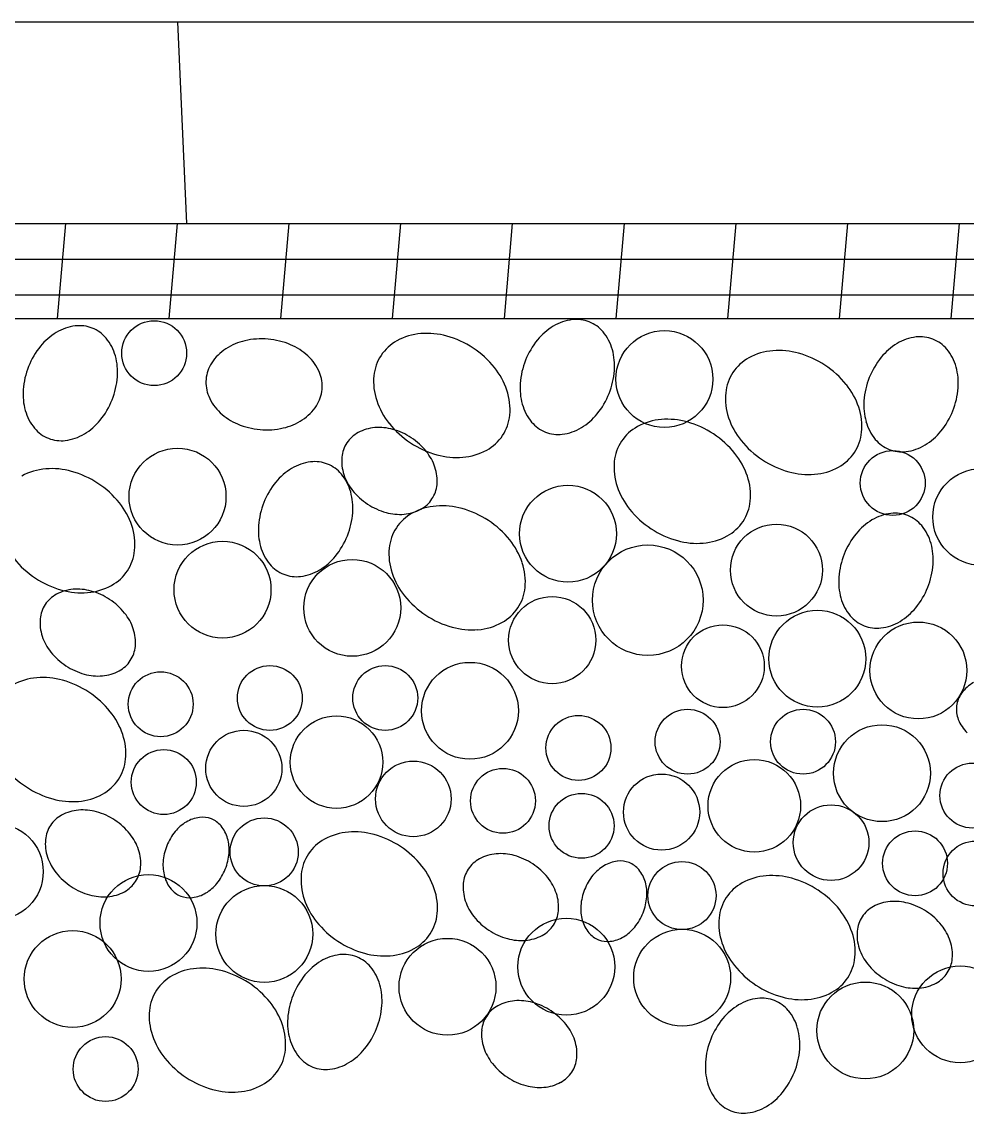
# Paper-space layout 'ESC' of a CAD drawing. Header units: feet, sheet in inches. Extents: x -1.2 to 33.8, y 0.1 to 22.9.
# Drawn here: x 22.398 to 22.954, y 5.579 to 6.221 of the extents above; entities that cross this region are included whole.
import ezdxf

# ---------------------------------------------------------------- set-up
doc = ezdxf.new("R2010")
doc.units = ezdxf.units.FT
doc.header["$MEASUREMENT"] = 0
doc.layers.add('TBLK', color=7, linetype='Continuous')

# ---------------------------------------------------------------- blocks, each defined once
blk = doc.blocks.new('ESC DET')
at = {"layer": 'TBLK'}
for p, q in [((21.99856, 6.72942), (25.48778, 6.72942)), ((24.14771, 6.61079), (24.14239, 6.72942)), ((21.97491, 6.61079), (25.51142, 6.61079)), ((24.07156, 6.55496), (24.07644, 6.61079)), ((24.13723, 6.55496), (24.14212, 6.61079)), ((24.2029, 6.55496), (24.20779, 6.61079)), ((24.26858, 6.55496), (24.27346, 6.61079)), ((24.33425, 6.55496), (24.33913, 6.61079)), ((24.39992, 6.55496), (24.40481, 6.61079)), ((24.4656, 6.55496), (24.47048, 6.61079)), ((24.53127, 6.55496), (24.53615, 6.61079)), ((24.59694, 6.55496), (24.60183, 6.61079)), ((21.97122, 6.58985), (25.51512, 6.58985)), ((21.96752, 6.56891), (25.51881, 6.56891)), ((21.96506, 6.55496), (25.52128, 6.55496))]:
    blk.add_line(p, q, dxfattribs=at)
for centre, radius in [((24.12845, 6.53454), 0.01908), ((24.42831, 6.51931), 0.02848), ((24.14217, 6.45019), 0.02848), ((24.56251, 6.45818), 0.01908), ((24.61455, 6.43818), 0.02848), ((24.37163, 6.42835), 0.02848), ((24.49416, 6.40697), 0.02703), ((24.16862, 6.39544), 0.02848), ((24.41857, 6.38926), 0.03251), ((24.24483, 6.38473), 0.02848), ((24.36237, 6.36579), 0.02563), ((24.51817, 6.35484), 0.02848), ((24.46271, 6.35044), 0.02433), ((24.57758, 6.34792), 0.02848), ((24.19642, 6.33174), 0.01908), ((24.26425, 6.33174), 0.01908), ((24.31403, 6.32423), 0.02848), ((24.13226, 6.32807), 0.01908), ((24.44196, 6.30603), 0.01908), ((24.50979, 6.30603), 0.01908), ((24.23562, 6.29404), 0.0272), ((24.3778, 6.30237), 0.01908), ((24.18111, 6.29035), 0.02239), ((24.55619, 6.28749), 0.02848), ((24.13409, 6.28228), 0.01908), ((24.28075, 6.27238), 0.02224), ((24.48116, 6.26834), 0.0272), ((24.60931, 6.27433), 0.01908), ((24.33344, 6.27124), 0.01908), ((24.42665, 6.26464), 0.02239), ((24.37963, 6.25657), 0.01908), ((24.52629, 6.24667), 0.02224), ((24.1931, 6.24119), 0.02001), ((24.03475, 6.2296), 0.02848), ((24.57561, 6.2345), 0.01908), ((24.61114, 6.22853), 0.01908), ((24.43864, 6.21549), 0.02001), ((24.1251, 6.19939), 0.02848), ((24.19319, 6.19294), 0.02848), ((24.37065, 6.17368), 0.02848), ((24.08051, 6.16649), 0.02848), ((24.43873, 6.16723), 0.02848), ((24.30084, 6.1619), 0.02848), ((24.60216, 6.14564), 0.02848), ((24.54638, 6.13619), 0.02848), ((24.09992, 6.1135), 0.01908)]:
    blk.add_circle(centre, radius, dxfattribs=at)
for centre, radius, start, end in [((24.37763, 6.52619), 0.02828, 96.96679, 121.15007), ((24.37665, 6.53414), 0.02026, 68.31172, 96.96679), ((24.08553, 6.52249), 0.02828, 96.96679, 121.15007), ((24.08456, 6.53045), 0.02026, 68.31172, 96.96679), ((24.08456, 6.53045), 0.02026, 39.65665, 68.31172), ((24.38155, 6.51969), 0.03587, 121.15007, 140.88107), ((24.37665, 6.53414), 0.02026, 39.65665, 68.31172), ((24.08946, 6.516), 0.03587, 121.15007, 140.88107), ((24.07839, 6.52534), 0.02828, 15.47337, 39.65665), ((24.18958, 6.5078), 0.03496, 102.89031, 122.94106), ((24.19153, 6.49924), 0.04374, 84.98313, 102.89031), ((24.19153, 6.49924), 0.04374, 67.07595, 84.98313), ((24.28372, 6.51876), 0.02628, 118.62461, 146.59168), ((24.28803, 6.51086), 0.03529, 94.5496, 118.62461), ((24.2887, 6.50247), 0.0437, 74.49886, 94.5496), ((24.28577, 6.4919), 0.05467, 56.59168, 74.49886), ((24.3893, 6.51339), 0.04586, 140.88107, 158.31172), ((24.37048, 6.52903), 0.02828, 15.47337, 39.65665), ((24.57965, 6.51599), 0.02828, 96.96679, 121.15007), ((24.57868, 6.52395), 0.02026, 68.31172, 96.96679), ((24.57868, 6.52395), 0.02026, 39.65665, 68.31172), ((24.09721, 6.50969), 0.04586, 140.88107, 158.31172), ((24.18592, 6.51344), 0.02823, 122.94106, 147.01606), ((24.19495, 6.50732), 0.03496, 47.02521, 67.07595), ((24.28577, 6.4919), 0.05467, 38.6845, 56.59168), ((24.36317, 6.527), 0.03587, 355.74236, 15.47337), ((24.49483, 6.50083), 0.03529, 94.5496, 118.62461), ((24.49549, 6.49245), 0.0437, 74.49886, 94.5496), ((24.49256, 6.48187), 0.05467, 56.59168, 74.49886), ((24.58358, 6.5095), 0.03587, 121.15007, 140.88107), ((24.57251, 6.51883), 0.02828, 15.47337, 39.65665), ((24.07108, 6.52331), 0.03587, 355.74236, 15.47337), ((24.17988, 6.51736), 0.02103, 147.01606, 174.98313), ((24.19954, 6.51225), 0.02823, 22.9502, 47.02521), ((24.28372, 6.51876), 0.02628, 146.59168, 174.55875), ((24.3893, 6.51339), 0.04586, 158.31172, 175.74236), ((24.49051, 6.50873), 0.02628, 118.62461, 146.59168), ((24.59133, 6.50319), 0.04586, 140.88107, 158.31172), ((24.09721, 6.50969), 0.04586, 158.31172, 175.74236), ((24.20617, 6.51506), 0.02103, 354.98313, 22.9502), ((24.29433, 6.49875), 0.0437, 18.63376, 38.6845), ((24.3532, 6.52774), 0.04586, 338.31172, 355.74236), ((24.49051, 6.50873), 0.02628, 146.59168, 174.55875), ((24.49256, 6.48187), 0.05467, 38.6845, 56.59168), ((24.56519, 6.51681), 0.03587, 355.74236, 15.47337), ((24.06111, 6.52405), 0.04586, 338.31172, 355.74236), ((24.17988, 6.51736), 0.02103, 174.98313, 202.9502), ((24.29268, 6.5179), 0.03529, 174.55875, 198.63376), ((24.37934, 6.51413), 0.03587, 175.74236, 195.47337), ((24.50113, 6.48873), 0.0437, 18.63376, 38.6845), ((24.59133, 6.50319), 0.04586, 158.31172, 175.74236), ((24.08725, 6.51044), 0.03587, 175.74236, 195.47337), ((24.18651, 6.52017), 0.02823, 202.9502, 227.02521), ((24.20617, 6.51506), 0.02103, 327.01606, 354.98313), ((24.30231, 6.50144), 0.03529, 354.55875, 18.63376), ((24.3532, 6.52774), 0.04586, 320.88107, 338.31172), ((24.49947, 6.50788), 0.03529, 174.55875, 198.63376), ((24.55523, 6.51755), 0.04586, 338.31172, 355.74236), ((24.06111, 6.52405), 0.04586, 320.88107, 338.31172), ((24.20013, 6.51898), 0.02823, 302.94106, 327.01606), ((24.30065, 6.52059), 0.0437, 198.63376, 218.6845), ((24.37203, 6.5121), 0.02828, 195.47337, 219.65665), ((24.5091, 6.49142), 0.03529, 354.55875, 18.63376), ((24.58137, 6.50393), 0.03587, 175.74236, 195.47337), ((24.07993, 6.50841), 0.02828, 195.47337, 219.65665), ((24.19109, 6.5251), 0.03496, 227.02521, 247.07595), ((24.31127, 6.50059), 0.02628, 326.59168, 354.55875), ((24.36096, 6.52144), 0.03587, 301.15007, 320.88107), ((24.50745, 6.51057), 0.0437, 198.63376, 218.6845), ((24.55523, 6.51755), 0.04586, 320.88107, 338.31172), ((24.07376, 6.5033), 0.02026, 219.65665, 248.31172), ((24.06886, 6.51775), 0.03587, 301.15007, 320.88107), ((24.19451, 6.53318), 0.04374, 247.07595, 264.98313), ((24.19451, 6.53318), 0.04374, 264.98313, 282.89031), ((24.19647, 6.52462), 0.03496, 282.89031, 302.94106), ((24.26009, 6.46611), 0.0247, 94.5496, 118.62461), ((24.26056, 6.46024), 0.03059, 74.49886, 94.5496), ((24.30922, 6.52745), 0.05467, 218.6845, 236.59168), ((24.2585, 6.45284), 0.03827, 56.59168, 74.49886), ((24.36585, 6.50699), 0.02026, 219.65665, 248.31172), ((24.36488, 6.51494), 0.02828, 276.96679, 301.15007), ((24.42504, 6.46826), 0.02628, 118.62461, 146.59168), ((24.42935, 6.46036), 0.03529, 94.5496, 118.62461), ((24.43002, 6.45197), 0.0437, 74.49886, 94.5496), ((24.42709, 6.4414), 0.05467, 56.59168, 74.49886), ((24.57405, 6.50191), 0.02828, 195.47337, 219.65665), ((24.07376, 6.5033), 0.02026, 248.31172, 276.96679), ((24.07279, 6.51125), 0.02828, 276.96679, 301.15007), ((24.25707, 6.47164), 0.0184, 118.62461, 146.59168), ((24.2585, 6.45284), 0.03827, 38.6845, 56.59168), ((24.31127, 6.50059), 0.02628, 298.62461, 326.59168), ((24.36585, 6.50699), 0.02026, 248.31172, 276.96679), ((24.42709, 6.4414), 0.05467, 38.6845, 56.59168), ((24.51601, 6.51743), 0.05467, 218.6845, 236.59168), ((24.51806, 6.49056), 0.02628, 326.59168, 354.55875), ((24.56788, 6.49679), 0.02026, 219.65665, 248.31172), ((24.56298, 6.51124), 0.03587, 301.15007, 320.88107), ((24.25707, 6.47164), 0.0184, 146.59168, 174.55875), ((24.30922, 6.52745), 0.05467, 236.59168, 254.49886), ((24.2645, 6.45764), 0.03059, 18.63376, 38.6845), ((24.30695, 6.50849), 0.03529, 274.5496, 298.62461), ((24.42504, 6.46826), 0.02628, 146.59168, 174.55875), ((24.56788, 6.49679), 0.02026, 248.31172, 276.96679), ((24.56691, 6.50475), 0.02828, 276.96679, 301.15007), ((24.22382, 6.44254), 0.02828, 96.96679, 121.15007), ((24.22285, 6.45049), 0.02026, 68.31172, 96.96679), ((24.26334, 6.47104), 0.0247, 174.55875, 198.63376), ((24.30629, 6.51688), 0.0437, 254.49886, 274.5496), ((24.434, 6.46741), 0.03529, 174.55875, 198.63376), ((24.43566, 6.44826), 0.0437, 18.63376, 38.6845), ((24.51601, 6.51743), 0.05467, 236.59168, 254.49886), ((24.51806, 6.49056), 0.02628, 298.62461, 326.59168), ((24.06757, 6.4313), 0.03529, 94.5496, 118.62461), ((24.06823, 6.42292), 0.0437, 74.49886, 94.5496), ((24.0653, 6.41234), 0.05467, 56.59168, 74.49886), ((24.22774, 6.43604), 0.03587, 121.15007, 140.88107), ((24.22285, 6.45049), 0.02026, 39.65665, 68.31172), ((24.27008, 6.45952), 0.0247, 354.55875, 18.63376), ((24.51308, 6.50685), 0.0437, 254.49886, 274.5496), ((24.51375, 6.49847), 0.03529, 274.5496, 298.62461), ((24.0653, 6.41234), 0.05467, 38.6845, 56.59168), ((24.2355, 6.42974), 0.04586, 140.88107, 158.31172), ((24.21667, 6.44538), 0.02828, 15.47337, 39.65665), ((24.26892, 6.47293), 0.03059, 198.63376, 218.6845), ((24.44363, 6.45094), 0.03529, 354.55875, 18.63376), ((24.20936, 6.44335), 0.03587, 355.74236, 15.47337), ((24.27492, 6.47773), 0.03827, 218.6845, 236.59168), ((24.27635, 6.45892), 0.0184, 326.59168, 354.55875), ((24.44197, 6.47009), 0.0437, 198.63376, 218.6845), ((24.07387, 6.4192), 0.0437, 18.63376, 38.6845), ((24.2355, 6.42974), 0.04586, 158.31172, 175.74236), ((24.27492, 6.47773), 0.03827, 236.59168, 254.49886), ((24.29703, 6.40947), 0.03529, 94.5496, 118.62461), ((24.27635, 6.45892), 0.0184, 298.62461, 326.59168), ((24.2977, 6.40108), 0.0437, 74.49886, 94.5496), ((24.45259, 6.45009), 0.02628, 326.59168, 354.55875), ((24.1994, 6.4441), 0.04586, 338.31172, 355.74236), ((24.27287, 6.47032), 0.03059, 254.49886, 274.5496), ((24.29272, 6.41737), 0.02628, 118.62461, 146.59168), ((24.27333, 6.46445), 0.0247, 274.5496, 298.62461), ((24.29476, 6.39051), 0.05467, 56.59168, 74.49886), ((24.45054, 6.47695), 0.05467, 218.6845, 236.59168), ((24.56491, 6.41223), 0.02828, 96.96679, 121.15007), ((24.56393, 6.42018), 0.02026, 68.31172, 96.96679), ((24.56393, 6.42018), 0.02026, 39.65665, 68.31172), ((24.08184, 6.42189), 0.03529, 354.55875, 18.63376), ((24.22553, 6.43048), 0.03587, 175.74236, 195.47337), ((24.29272, 6.41737), 0.02628, 146.59168, 174.55875), ((24.29476, 6.39051), 0.05467, 38.6845, 56.59168), ((24.45259, 6.45009), 0.02628, 298.62461, 326.59168), ((24.56883, 6.40573), 0.03587, 121.15007, 140.88107), ((24.55776, 6.41507), 0.02828, 15.47337, 39.65665), ((24.1994, 6.4441), 0.04586, 320.88107, 338.31172), ((24.45054, 6.47695), 0.05467, 236.59168, 254.49886), ((24.44828, 6.45799), 0.03529, 274.5496, 298.62461), ((24.57658, 6.39943), 0.04586, 140.88107, 158.31172), ((24.21822, 6.42846), 0.02828, 195.47337, 219.65665), ((24.30168, 6.41652), 0.03529, 174.55875, 198.63376), ((24.30333, 6.39737), 0.0437, 18.63376, 38.6845), ((24.44761, 6.46638), 0.0437, 254.49886, 274.5496), ((24.55045, 6.41304), 0.03587, 355.74236, 15.47337), ((24.08875, 6.4479), 0.05467, 218.6845, 236.59168), ((24.0908, 6.42104), 0.02628, 326.59168, 354.55875), ((24.20715, 6.43779), 0.03587, 301.15007, 320.88107), ((24.57658, 6.39943), 0.04586, 158.31172, 175.74236), ((24.0908, 6.42104), 0.02628, 298.62461, 326.59168), ((24.21205, 6.42334), 0.02026, 219.65665, 248.31172), ((24.21107, 6.4313), 0.02828, 276.96679, 301.15007), ((24.3113, 6.40005), 0.03529, 354.55875, 18.63376), ((24.54048, 6.41378), 0.04586, 338.31172, 355.74236), ((24.08875, 6.4479), 0.05467, 236.59168, 254.49886), ((24.21205, 6.42334), 0.02026, 248.31172, 276.96679), ((24.30965, 6.4192), 0.0437, 198.63376, 218.6845), ((24.56662, 6.40017), 0.03587, 175.74236, 195.47337), ((24.08279, 6.37104), 0.0247, 94.5496, 118.62461), ((24.08582, 6.43732), 0.0437, 254.49886, 274.5496), ((24.08325, 6.36517), 0.03059, 74.49886, 94.5496), ((24.08649, 6.42894), 0.03529, 274.5496, 298.62461), ((24.0812, 6.35776), 0.03827, 56.59168, 74.49886), ((24.32026, 6.3992), 0.02628, 326.59168, 354.55875), ((24.54048, 6.41378), 0.04586, 320.88107, 338.31172), ((24.07977, 6.37657), 0.0184, 146.59168, 174.55875), ((24.07977, 6.37657), 0.0184, 118.62461, 146.59168), ((24.0812, 6.35776), 0.03827, 38.6845, 56.59168), ((24.31822, 6.42606), 0.05467, 218.6845, 236.59168), ((24.55931, 6.39814), 0.02828, 195.47337, 219.65665), ((24.0872, 6.36257), 0.03059, 18.63376, 38.6845), ((24.31822, 6.42606), 0.05467, 236.59168, 254.49886), ((24.32026, 6.3992), 0.02628, 298.62461, 326.59168), ((24.54824, 6.40748), 0.03587, 301.15007, 320.88107), ((24.08604, 6.37597), 0.0247, 174.55875, 198.63376), ((24.31595, 6.4071), 0.03529, 274.5496, 298.62461), ((24.55313, 6.39303), 0.02026, 219.65665, 248.31172), ((24.55313, 6.39303), 0.02026, 248.31172, 276.96679), ((24.55216, 6.40098), 0.02828, 276.96679, 301.15007), ((24.09162, 6.37785), 0.03059, 198.63376, 218.6845), ((24.09278, 6.36445), 0.0247, 354.55875, 18.63376), ((24.31528, 6.41549), 0.0437, 254.49886, 274.5496), ((24.09905, 6.36385), 0.0184, 326.59168, 354.55875), ((24.09762, 6.38265), 0.03827, 218.6845, 236.59168), ((24.09762, 6.38265), 0.03827, 236.59168, 254.49886), ((24.09905, 6.36385), 0.0184, 298.62461, 326.59168), ((24.06223, 6.30848), 0.03529, 94.5496, 118.62461), ((24.0629, 6.30009), 0.0437, 74.49886, 94.5496), ((24.05996, 6.28952), 0.05467, 56.59168, 74.49886), ((24.09556, 6.37525), 0.03059, 254.49886, 274.5496), ((24.09603, 6.36938), 0.0247, 274.5496, 298.62461), ((24.62131, 6.32124), 0.02262, 119.83788, 144.02115), ((24.05996, 6.28952), 0.05467, 38.6845, 56.59168), ((24.61612, 6.32501), 0.01621, 144.02115, 172.67622), ((24.06853, 6.29638), 0.0437, 18.63376, 38.6845), ((24.61612, 6.32501), 0.01621, 172.67622, 201.33129), ((24.6221, 6.32734), 0.02262, 201.33129, 225.51457), ((24.0765, 6.29906), 0.03529, 354.55875, 18.63376), ((24.08342, 6.32507), 0.05467, 218.6845, 236.59168), ((24.08546, 6.29821), 0.02628, 326.59168, 354.55875), ((24.08342, 6.32507), 0.05467, 236.59168, 254.49886), ((24.08546, 6.29821), 0.02628, 298.62461, 326.59168), ((24.08048, 6.3145), 0.0437, 254.49886, 274.5496), ((24.08115, 6.30611), 0.03529, 274.5496, 298.62461), ((24.0859, 6.24117), 0.0247, 94.5496, 118.62461), ((24.08637, 6.2353), 0.03059, 74.49886, 94.5496), ((24.08431, 6.2279), 0.03827, 56.59168, 74.49886), ((24.08288, 6.2467), 0.0184, 118.62461, 146.59168), ((24.08431, 6.2279), 0.03827, 38.6845, 56.59168), ((24.16026, 6.23731), 0.02511, 121.15007, 140.88107), ((24.15751, 6.24186), 0.01979, 96.96679, 121.15007), ((24.15683, 6.24743), 0.01418, 68.31172, 96.96679), ((24.15683, 6.24743), 0.01418, 39.65665, 68.31172), ((24.08288, 6.2467), 0.0184, 146.59168, 174.55875), ((24.16568, 6.2329), 0.0321, 140.88107, 158.31172), ((24.15251, 6.24385), 0.01979, 15.47337, 39.65665), ((24.24538, 6.21768), 0.03529, 94.5496, 118.62461), ((24.24605, 6.20929), 0.0437, 74.49886, 94.5496), ((24.08916, 6.2461), 0.0247, 174.55875, 198.63376), ((24.09031, 6.2327), 0.03059, 18.63376, 38.6845), ((24.14739, 6.24243), 0.02511, 355.74236, 15.47337), ((24.24107, 6.22558), 0.02628, 118.62461, 146.59168), ((24.24312, 6.19872), 0.05467, 56.59168, 74.49886), ((24.09589, 6.23458), 0.0247, 354.55875, 18.63376), ((24.16568, 6.2329), 0.0321, 158.31172, 175.74236), ((24.14041, 6.24295), 0.0321, 338.31172, 355.74236), ((24.24107, 6.22558), 0.02628, 146.59168, 174.55875), ((24.24312, 6.19872), 0.05467, 38.6845, 56.59168), ((24.33144, 6.21546), 0.0247, 94.5496, 118.62461), ((24.33191, 6.20959), 0.03059, 74.49886, 94.5496), ((24.32986, 6.20219), 0.03827, 56.59168, 74.49886), ((24.09474, 6.24798), 0.03059, 198.63376, 218.6845), ((24.15871, 6.23342), 0.02511, 175.74236, 195.47337), ((24.25168, 6.20558), 0.0437, 18.63376, 38.6845), ((24.32842, 6.22099), 0.0184, 118.62461, 146.59168), ((24.32986, 6.20219), 0.03827, 38.6845, 56.59168), ((24.4058, 6.21161), 0.02511, 121.15007, 140.88107), ((24.40305, 6.21615), 0.01979, 96.96679, 121.15007), ((24.40237, 6.22172), 0.01418, 68.31172, 96.96679), ((24.40237, 6.22172), 0.01418, 39.65665, 68.31172), ((24.10073, 6.25278), 0.03827, 218.6845, 236.59168), ((24.10216, 6.23398), 0.0184, 326.59168, 354.55875), ((24.15359, 6.232), 0.01979, 195.47337, 219.65665), ((24.14041, 6.24295), 0.0321, 320.88107, 338.31172), ((24.25003, 6.22473), 0.03529, 174.55875, 198.63376), ((24.32842, 6.22099), 0.0184, 146.59168, 174.55875), ((24.41122, 6.20719), 0.0321, 140.88107, 158.31172), ((24.39805, 6.21814), 0.01979, 15.47337, 39.65665), ((24.49092, 6.19197), 0.03529, 94.5496, 118.62461), ((24.49159, 6.18359), 0.0437, 74.49886, 94.5496), ((24.10073, 6.25278), 0.03827, 236.59168, 254.49886), ((24.10216, 6.23398), 0.0184, 298.62461, 326.59168), ((24.14584, 6.23854), 0.02511, 301.15007, 320.88107), ((24.3347, 6.2204), 0.0247, 174.55875, 198.63376), ((24.33585, 6.20699), 0.03059, 18.63376, 38.6845), ((24.39293, 6.21672), 0.02511, 355.74236, 15.47337), ((24.48661, 6.19987), 0.02628, 118.62461, 146.59168), ((24.48866, 6.17301), 0.05467, 56.59168, 74.49886), ((24.09868, 6.24538), 0.03059, 254.49886, 274.5496), ((24.09915, 6.23951), 0.0247, 274.5496, 298.62461), ((24.14927, 6.22842), 0.01418, 219.65665, 248.31172), ((24.14927, 6.22842), 0.01418, 248.31172, 276.96679), ((24.14859, 6.23399), 0.01979, 276.96679, 301.15007), ((24.258, 6.22741), 0.0437, 198.63376, 218.6845), ((24.25965, 6.20826), 0.03529, 354.55875, 18.63376), ((24.34143, 6.20887), 0.0247, 354.55875, 18.63376), ((24.41122, 6.20719), 0.0321, 158.31172, 175.74236), ((24.38595, 6.21724), 0.0321, 338.31172, 355.74236), ((24.48661, 6.19987), 0.02628, 146.59168, 174.55875), ((24.48866, 6.17301), 0.05467, 38.6845, 56.59168), ((24.34028, 6.22228), 0.03059, 198.63376, 218.6845), ((24.40425, 6.20771), 0.02511, 175.74236, 195.47337), ((24.49722, 6.17987), 0.0437, 18.63376, 38.6845), ((24.55993, 6.19295), 0.0184, 118.62461, 146.59168), ((24.56295, 6.18742), 0.0247, 94.5496, 118.62461), ((24.56342, 6.18155), 0.03059, 74.49886, 94.5496), ((24.56137, 6.17415), 0.03827, 56.59168, 74.49886), ((24.26862, 6.20741), 0.02628, 326.59168, 354.55875), ((24.34627, 6.22708), 0.03827, 218.6845, 236.59168), ((24.34771, 6.20827), 0.0184, 326.59168, 354.55875), ((24.39913, 6.20629), 0.01979, 195.47337, 219.65665), ((24.38595, 6.21724), 0.0321, 320.88107, 338.31172), ((24.49557, 6.19902), 0.03529, 174.55875, 198.63376), ((24.55993, 6.19295), 0.0184, 146.59168, 174.55875), ((24.56137, 6.17415), 0.03827, 38.6845, 56.59168), ((24.26657, 6.23427), 0.05467, 218.6845, 236.59168), ((24.34627, 6.22708), 0.03827, 236.59168, 254.49886), ((24.34771, 6.20827), 0.0184, 298.62461, 326.59168), ((24.39138, 6.21283), 0.02511, 301.15007, 320.88107), ((24.56621, 6.19235), 0.0247, 174.55875, 198.63376), ((24.56736, 6.17895), 0.03059, 18.63376, 38.6845), ((24.26657, 6.23427), 0.05467, 236.59168, 254.49886), ((24.26862, 6.20741), 0.02628, 298.62461, 326.59168), ((24.34422, 6.21968), 0.03059, 254.49886, 274.5496), ((24.34469, 6.21381), 0.0247, 274.5496, 298.62461), ((24.39481, 6.20271), 0.01418, 219.65665, 248.31172), ((24.39481, 6.20271), 0.01418, 248.31172, 276.96679), ((24.39413, 6.20828), 0.01979, 276.96679, 301.15007), ((24.50354, 6.20171), 0.0437, 198.63376, 218.6845), ((24.50519, 6.18256), 0.03529, 354.55875, 18.63376), ((24.57294, 6.18083), 0.0247, 354.55875, 18.63376), ((24.26364, 6.2237), 0.0437, 254.49886, 274.5496), ((24.2643, 6.21531), 0.03529, 274.5496, 298.62461), ((24.57179, 6.19423), 0.03059, 198.63376, 218.6845), ((24.24491, 6.14622), 0.03587, 121.15007, 140.88107), ((24.24098, 6.15271), 0.02828, 96.96679, 121.15007), ((24.24001, 6.16067), 0.02026, 68.31172, 96.96679), ((24.24001, 6.16067), 0.02026, 39.65665, 68.31172), ((24.51416, 6.1817), 0.02628, 326.59168, 354.55875), ((24.57778, 6.19904), 0.03827, 218.6845, 236.59168), ((24.57922, 6.18023), 0.0184, 326.59168, 354.55875), ((24.15184, 6.14546), 0.02628, 118.62461, 146.59168), ((24.15616, 6.13755), 0.03529, 94.5496, 118.62461), ((24.15682, 6.12917), 0.0437, 74.49886, 94.5496), ((24.15389, 6.11859), 0.05467, 56.59168, 74.49886), ((24.25266, 6.13991), 0.04586, 140.88107, 158.31172), ((24.23384, 6.15555), 0.02828, 15.47337, 39.65665), ((24.51211, 6.20857), 0.05467, 218.6845, 236.59168), ((24.57922, 6.18023), 0.0184, 298.62461, 326.59168), ((24.15389, 6.11859), 0.05467, 38.6845, 56.59168), ((24.22652, 6.15353), 0.03587, 355.74236, 15.47337), ((24.51211, 6.20857), 0.05467, 236.59168, 254.49886), ((24.51416, 6.1817), 0.02628, 298.62461, 326.59168), ((24.57778, 6.19904), 0.03827, 236.59168, 254.49886), ((24.57573, 6.19163), 0.03059, 254.49886, 274.5496), ((24.5762, 6.18576), 0.0247, 274.5496, 298.62461), ((24.15184, 6.14546), 0.02628, 146.59168, 174.55875), ((24.25266, 6.13991), 0.04586, 158.31172, 175.74236), ((24.50918, 6.19799), 0.0437, 254.49886, 274.5496), ((24.50984, 6.18961), 0.03529, 274.5496, 298.62461), ((24.16246, 6.12545), 0.0437, 18.63376, 38.6845), ((24.21656, 6.15427), 0.04586, 338.31172, 355.74236), ((24.33923, 6.13456), 0.0184, 118.62461, 146.59168), ((24.34225, 6.12903), 0.0247, 94.5496, 118.62461), ((24.34272, 6.12316), 0.03059, 74.49886, 94.5496), ((24.34067, 6.11576), 0.03827, 56.59168, 74.49886), ((24.49045, 6.12051), 0.03587, 121.15007, 140.88107), ((24.48652, 6.12701), 0.02828, 96.96679, 121.15007), ((24.48555, 6.13496), 0.02026, 68.31172, 96.96679), ((24.48555, 6.13496), 0.02026, 39.65665, 68.31172), ((24.1608, 6.1446), 0.03529, 174.55875, 198.63376), ((24.2427, 6.14066), 0.03587, 175.74236, 195.47337), ((24.33923, 6.13456), 0.0184, 146.59168, 174.55875), ((24.34067, 6.11576), 0.03827, 38.6845, 56.59168), ((24.4982, 6.11421), 0.04586, 140.88107, 158.31172), ((24.47938, 6.12985), 0.02828, 15.47337, 39.65665), ((24.17043, 6.12814), 0.03529, 354.55875, 18.63376), ((24.21656, 6.15427), 0.04586, 320.88107, 338.31172), ((24.34551, 6.13397), 0.0247, 174.55875, 198.63376), ((24.34666, 6.12056), 0.03059, 18.63376, 38.6845), ((24.47207, 6.12782), 0.03587, 355.74236, 15.47337), ((24.16878, 6.14729), 0.0437, 198.63376, 218.6845), ((24.23538, 6.13863), 0.02828, 195.47337, 219.65665), ((24.35224, 6.12244), 0.0247, 354.55875, 18.63376), ((24.4982, 6.11421), 0.04586, 158.31172, 175.74236), ((24.17939, 6.12729), 0.02628, 326.59168, 354.55875), ((24.22431, 6.14797), 0.03587, 301.15007, 320.88107), ((24.35109, 6.13585), 0.03059, 198.63376, 218.6845), ((24.4621, 6.12856), 0.04586, 338.31172, 355.74236), ((24.17734, 6.15415), 0.05467, 218.6845, 236.59168), ((24.22921, 6.13351), 0.02026, 219.65665, 248.31172), ((24.22824, 6.14147), 0.02828, 276.96679, 301.15007), ((24.35852, 6.12184), 0.0184, 326.59168, 354.55875), ((24.48824, 6.11495), 0.03587, 175.74236, 195.47337), ((24.17939, 6.12729), 0.02628, 298.62461, 326.59168), ((24.22921, 6.13351), 0.02026, 248.31172, 276.96679), ((24.35708, 6.14065), 0.03827, 218.6845, 236.59168), ((24.35852, 6.12184), 0.0184, 298.62461, 326.59168), ((24.4621, 6.12856), 0.04586, 320.88107, 338.31172), ((24.17734, 6.15415), 0.05467, 236.59168, 254.49886), ((24.17508, 6.13519), 0.03529, 274.5496, 298.62461), ((24.35708, 6.14065), 0.03827, 236.59168, 254.49886), ((24.3555, 6.12738), 0.0247, 274.5496, 298.62461), ((24.48092, 6.11292), 0.02828, 195.47337, 219.65665), ((24.17441, 6.14357), 0.0437, 254.49886, 274.5496), ((24.35503, 6.13325), 0.03059, 254.49886, 274.5496), ((24.46985, 6.12226), 0.03587, 301.15007, 320.88107), ((24.47475, 6.10781), 0.02026, 219.65665, 248.31172), ((24.47378, 6.11577), 0.02828, 276.96679, 301.15007), ((24.47475, 6.10781), 0.02026, 248.31172, 276.96679)]:
    blk.add_arc(centre, radius, start, end, dxfattribs=at)

psp = doc.layouts.new('ESC')

# ---------------------------------------------------------------- block references
psp.add_blockref('ESC DET', (-1.65273, -0.50872))

doc.saveas('drawing.dxf')
